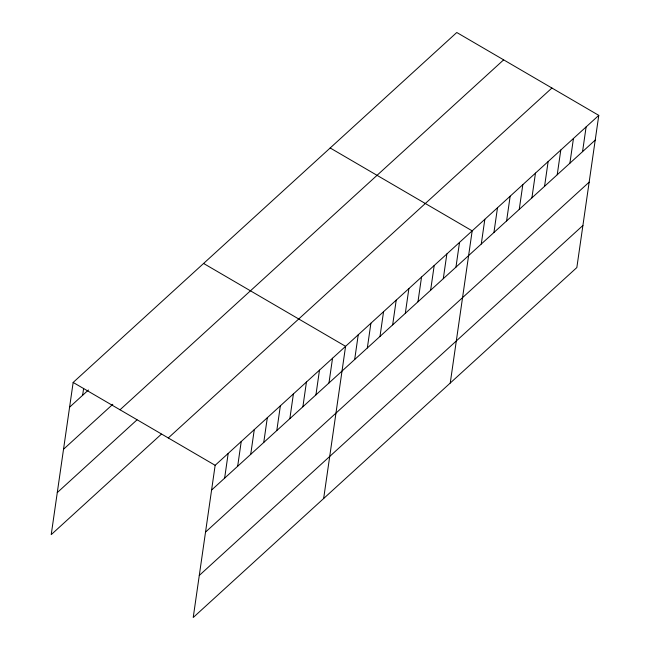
<?xml version="1.0" encoding="UTF-8"?>
<svg xmlns="http://www.w3.org/2000/svg" width="650" height="650" viewBox="0 0 650 650"><rect width="100%" height="100%" fill="white"/><g stroke="black" fill="none" stroke-linecap="round" stroke-linejoin="round"><path stroke-width="0.97" d="M598.78 115.367L215.15 465.311L193.221 617.5L576.842 267.556L598.78 115.367L456.779 32.5L73.157 382.444L51.22 534.633L161.371 434.159M82.631 395.289L83.631 388.359M224.624 478.148L228.191 453.416M237.672 466.253L241.231 441.512M250.713 454.358L254.28 429.618M263.754 442.455L267.321 417.714M276.803 430.56L280.361 405.819M289.843 418.657L293.41 393.924M302.884 406.762L306.451 382.021M315.933 394.867L319.491 370.126M328.973 382.964L332.54 358.223M323.651 498.517L345.581 346.328L203.588 263.461M354.673 359.523L358.239 334.783M367.339 347.969L370.898 323.229M379.998 336.424L383.557 311.683M392.657 324.878L396.224 300.137M405.316 313.324L408.882 288.584M417.974 301.779L421.541 277.038M430.633 290.233L434.2 265.493M443.292 278.679L446.859 253.947M455.951 267.134L459.517 242.393M450.247 383.037L472.176 230.847L330.184 147.981M481.276 244.034L484.835 219.302M493.935 232.489L497.502 207.748M506.594 220.943L510.161 196.202M519.253 209.398L522.819 184.657M531.911 197.844L535.478 173.103M544.57 186.298L548.137 161.558M557.229 174.752L560.796 150.012M569.896 163.199L573.454 138.458M582.554 151.653L586.113 126.912M69.591 407.184L88.433 390M63.529 449.247L112.808 404.292M120.014 409.793L503.644 59.849M57.281 492.578L136.996 419.868M168.293 437.962L551.915 88.018M211.583 490.051L595.213 140.107M205.522 532.106L589.152 182.162M199.274 575.445L582.904 225.493M73.157 382.444L215.15 465.311"/></g></svg>
